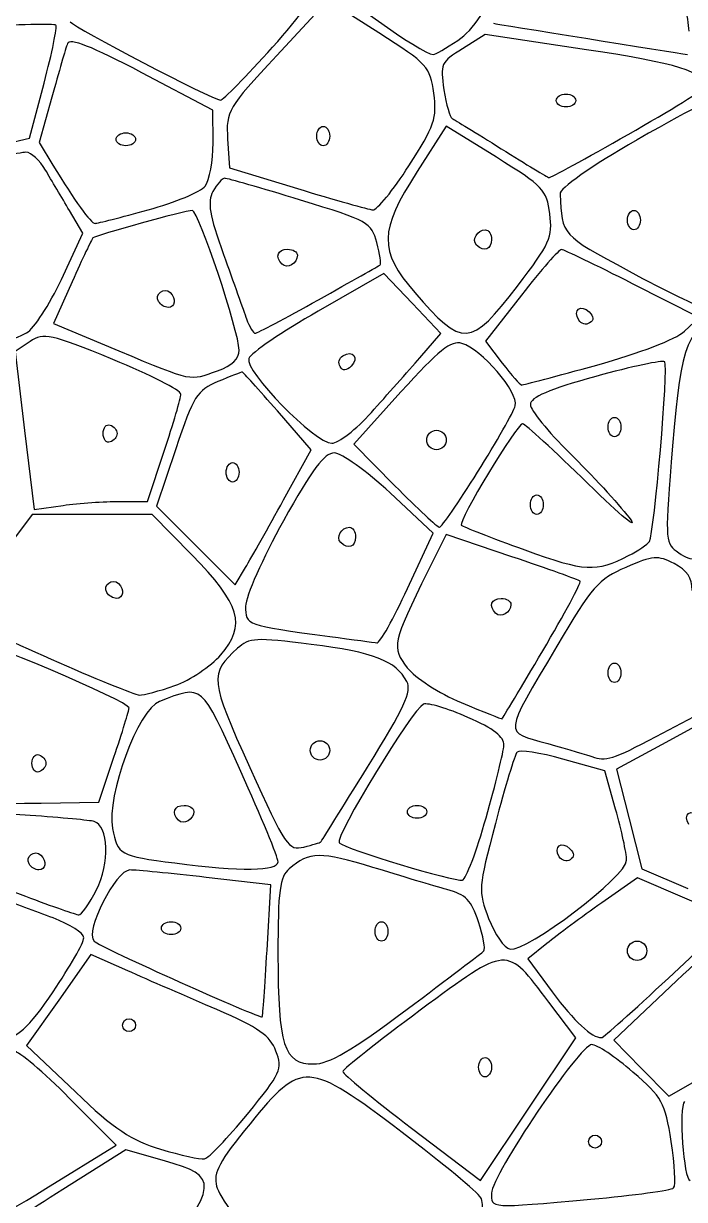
# Model space of a CAD drawing. Extents: x 1 to 601, y -4 to 449.
# Drawn here: x 242.1 to 318.7, y 215.2 to 351.6 of the extents above; entities that cross this region are included whole.
import ezdxf

# ---------------------------------------------------------------- set-up
doc = ezdxf.new("R2010")
doc.units = 0
doc.layers.get('0').update_dxf_attribs({"linetype": 'CONTINUOUS'})

msp = doc.modelspace()

# ---------------------------------------------------------------- linework, layer by layer
at = {"color": 7}
for points in [[(283.322708, 350.456843), (277.394445, 354.22107), (271.493948, 347.86005)], [(307.399928, 348.507233), (295.65681, 350.265428), (293.017223, 348.634073)], [(264.111863, 337.704878), (264.097763, 341.49903), (255.85074, 345.843863)], [(236.054018, 336.669533), (242.857065, 338.246805), (244.534485, 344.642445)], [(245.424863, 343.00572), (243.97713, 337.762418), (245.558348, 335.13072)], [(296.937383, 336.043133), (291.123803, 339.635993), (287.749883, 334.372335)], [(265.79721, 338.163195), (266.00097, 334.827353), (273.87597, 332.419935)], [(246.530663, 321.879878), (249.02856, 327.24903), (247.463153, 329.87403)], [(288.06549, 312.791535), (290.496247, 315.58404), (287.201085, 319.071608), (283.90593, 322.559175), (276.290183, 318.195653)], [(247.785555, 321.59979), (245.618625, 316.74903), (253.184798, 313.59015)], [(318.723113, 315.86013), (320.445248, 317.450587), (312.723113, 321.373868)], [(299.83515, 320.03445), (295.686285, 314.69487), (297.620145, 312.15945)], [(242.902192, 314.667082), (241.163385, 313.527772), (242.27214, 304.366425), (243.380887, 295.205085), (246.73311, 295.664557)], [(285.883613, 308.831513), (280.404195, 302.76315), (285.180915, 297.94359)], [(272.287185, 296.310803), (275.480242, 302.122583), (271.565632, 306.623303)], [(253.294058, 296.12403), (256.50279, 296.12403), (258.43938, 301.939087)], [(259.785, 302.23986), (257.546025, 295.563975), (262.104105, 291.005895), (266.662185, 286.447815), (267.878153, 288.473422)], [(286.644548, 286.03944), (289.594455, 292.45485), (284.626703, 297.10194)], [(261.637305, 289.93653), (257.044305, 294.62403), (250.10298, 294.62403), (243.161655, 294.62403), (238.902547, 288.965295)], [(298.72743, 289.71486), (291.101603, 292.28298), (288.991493, 288.016005)], [(315.44109, 268.853925), (320.582115, 271.583827), (320.108543, 277.666425)], [(325.561733, 267.917062), (321.240945, 270.714713), (316.0587, 267.887962), (310.876455, 265.061205), (312.32553, 259.291102), (313.774598, 253.521), (319.137788, 251.229727)], [(244.183312, 261.135472), (250.865655, 261.24903), (252.620812, 266.457622)], [(310.753455, 260.434267), (309.50097, 264.869497), (304.650472, 266.233762)], [(242.89902, 259.69368), (236.29707, 260.13885), (236.52402, 256.284225), (236.75097, 252.4296), (242.37597, 250.320645)], [(270.359475, 244.084905), (270.800835, 251.670788), (263.311523, 252.522405)], [(316.874595, 240.844088), (324.24822, 247.754017), (318.764152, 250.115617), (313.280092, 252.477217), (309.140527, 249.557887)], [(302.79603, 244.863322), (300.59109, 243.08808), (303.42051, 239.233635)], [(254.222362, 241.675785), (249.943755, 243.575137), (246.220237, 238.290082), (242.49672, 233.005035), (248.14983, 227.627032)], [(317.792183, 240.50937), (310.538723, 233.64471), (313.725885, 230.397225), (316.913055, 227.14974), (319.957012, 228.891338)], [(287.11356, 223.427362), (295.10115, 217.34604), (300.630143, 225.62025), (306.159143, 233.89446), (303.02478, 238.04589)], [(244.743547, 216.423465), (252.866887, 221.472893), (247.452697, 226.923465)], [(258.493275, 219.63732), (253.985587, 220.904692), (246.716317, 216.326865)]]:
    msp.add_lwpolyline(points, dxfattribs=at)
for points in [[(292.472573, 349.604767)], [(271.009658, 348.81153)], [(303.87597, 342.62403)], [(276.12597, 338.49903)], [(312.209168, 338.68653)], [(252.87597, 338.12403)], [(286.804043, 335.056515)], [(256.578135, 329.936993)], [(312.12597, 328.74903)], [(294.646358, 325.85364)], [(272.10558, 323.644418)], [(299.37879, 321.09486)], [(257.783003, 319.322205)], [(276.31938, 319.51392)], [(306.477668, 317.161695)], [(242.503673, 315.692378)], [(264.63522, 311.274698)], [(278.82339, 311.75688)], [(308.575793, 311.946855)], [(282.453285, 306.43653)], [(309.87597, 304.74903)], [(251.37597, 303.99903)], [(288.87597, 303.24903)], [(265.62597, 299.49903)], [(294.76581, 299.527522)], [(253.294057, 296.12403)], [(272.287185, 296.310803)], [(300.87597, 295.74903)], [(278.896358, 291.35364)], [(312.265912, 289.838707)], [(251.783003, 285.572205)], [(286.644548, 286.03944)], [(296.85558, 283.144417)], [(302.30802, 278.790953)], [(309.87597, 276.24903)], [(259.680667, 274.768327)], [(315.44109, 268.853925)], [(275.37597, 267.24903)], [(243.12597, 265.74903)], [(286.62597, 260.12403)], [(295.74963, 259.43643)], [(260.10558, 259.144417)], [(276.593295, 256.62249)], [(242.783003, 254.072205)], [(271.637002, 254.31153)], [(304.227667, 254.911695)], [(312.034447, 254.49903)], [(250.60155, 251.076165)], [(258.12597, 246.62403)], [(282.87597, 246.24903)], [(270.359475, 244.084905)], [(312.12597, 243.99903)], [(316.874595, 240.844088)], [(245.56347, 239.22354)], [(286.61034, 237.237315)], [(253.62597, 235.37403)], [(294.87597, 230.49903)], [(268.09227, 225.072405)], [(307.62597, 221.87403)], [(244.743547, 216.423465)], [(307.871902, 215.191823)]]:
    msp.add_lwpolyline(points, close=True, dxfattribs=at)
for points in [[(292.472573, 349.604767), (294.339398, 350.846693), (295.761668, 353.068087), (298.285073, 358.683112)], [(271.009658, 348.81153), (274.217723, 352.376505), (276.466545, 355.514355), (276.31545, 356.214878)], [(277.573013, 356.620417), (278.044605, 355.345575), (288.30696, 347.974905), (289.62597, 347.963685)], [(319.28367, 350.68653), (319.085655, 352.233405), (318.724965, 355.092292), (318.482137, 357.039607)], [(245.892285, 351.35772), (245.716485, 351.533513), (241.4916, 351.446708), (236.503643, 351.164813)], [(244.534485, 344.642445), (245.457068, 348.16005), (246.068078, 351.18192), (245.892285, 351.35772)], [(247.5522, 351.765008), (247.975463, 351.10053), (263.96472, 342.745358), (264.971295, 342.66267)], [(296.618805, 351.57738), (296.732467, 351.537255), (317.488358, 348.191767), (319.072335, 347.958262)], [(247.238153, 349.218863), (247.037093, 348.685455), (246.221115, 345.889545), (245.424863, 343.00572)], [(255.85074, 345.843863), (250.011008, 348.920438), (247.497008, 349.9056), (247.238153, 349.218863)], [(289.685363, 343.465808), (289.271963, 346.536675), (288.964478, 346.874528), (283.322708, 350.456843)], [(289.62597, 347.963685), (289.83222, 347.962185), (291.11319, 348.700417), (292.472573, 349.604767)], [(264.971295, 342.66267), (265.229978, 342.641445), (267.947243, 345.408405), (271.009658, 348.81153)], [(271.493948, 347.86005), (265.791368, 341.712398), (265.600275, 341.387138), (265.79721, 338.163195)], [(293.017223, 348.634073), (290.505398, 347.081678), (290.401275, 346.851383), (290.865938, 343.875878)], [(321.119558, 344.257958), (321.140558, 345.926333), (317.867963, 346.939935), (307.399928, 348.507233)], [(290.865938, 343.875878), (291.134505, 342.156113), (291.556005, 340.654778), (291.802605, 340.53957)], [(312.209168, 338.68653), (317.106353, 341.470905), (321.116033, 343.97805), (321.119558, 344.257958)], [(286.804043, 335.056515), (289.779615, 339.707355), (290.07519, 340.57002), (289.685363, 343.465808)], [(303.87597, 342.62403), (303.87597, 343.03653), (304.38222, 343.37403), (305.00097, 343.37403)], [(305.00097, 341.87403), (304.38222, 341.87403), (303.87597, 342.21153), (303.87597, 342.62403)], [(305.00097, 343.37403), (305.61972, 343.37403), (306.12597, 343.03653), (306.12597, 342.62403)], [(306.12597, 342.62403), (306.12597, 342.21153), (305.61972, 341.87403), (305.00097, 341.87403)], [(323.080538, 342.1896), (322.393493, 343.065052), (320.704755, 342.356745), (313.25097, 338.066775)], [(291.802605, 340.53957), (292.049205, 340.42437), (294.61347, 338.845493), (297.50097, 337.030958)], [(252.87597, 338.12403), (252.87597, 338.53653), (253.38222, 338.87403), (254.00097, 338.87403)], [(254.00097, 338.87403), (254.61972, 338.87403), (255.12597, 338.53653), (255.12597, 338.12403)], [(276.12597, 338.49903), (276.12597, 339.11778), (276.46347, 339.62403), (276.87597, 339.62403)], [(276.87597, 337.37403), (276.46347, 337.37403), (276.12597, 337.88028), (276.12597, 338.49903)], [(276.87597, 339.62403), (277.28847, 339.62403), (277.62597, 339.11778), (277.62597, 338.49903)], [(277.62597, 338.49903), (277.62597, 337.88028), (277.28847, 337.37403), (276.87597, 337.37403)], [(303.02808, 333.67791), (303.180488, 333.648285), (307.311983, 335.902155), (312.209168, 338.68653)], [(254.00097, 337.37403), (253.38222, 337.37403), (252.87597, 337.71153), (252.87597, 338.12403)], [(255.12597, 338.12403), (255.12597, 337.71153), (254.61972, 337.37403), (254.00097, 337.37403)], [(263.18847, 332.70534), (263.704095, 333.368303), (264.119625, 335.618092), (264.111863, 337.704878)], [(297.50097, 337.030958), (300.38847, 335.216415), (302.875673, 333.70755), (303.02808, 333.67791)], [(313.25097, 338.066775), (307.782045, 334.919183), (304.275495, 332.44299), (304.313468, 331.755465)], [(242.428665, 336.61929), (241.838895, 336.62154), (237.6981, 335.749305), (233.2269, 334.680195)], [(244.699358, 334.55679), (244.040243, 335.688555), (243.018435, 336.61668), (242.428665, 336.61929)], [(303.12879, 329.474655), (302.776238, 332.25129), (302.362193, 332.69055), (296.937383, 336.043133)], [(247.463153, 329.87403), (246.602175, 331.31778), (245.358473, 333.425017), (244.699358, 334.55679)], [(245.558348, 335.13072), (248.04474, 330.992505), (249.93723, 328.37403), (250.44171, 328.37403)], [(282.61965, 329.943278), (283.09743, 329.905178), (284.980403, 332.206148), (286.804043, 335.056515)], [(287.749883, 334.372335), (283.331108, 327.478597), (283.288125, 325.22892), (287.482088, 320.357145)], [(265.464855, 333.605955), (265.169993, 333.615855), (264.554198, 332.924175), (264.096413, 332.0688)], [(274.227113, 331.076535), (269.702738, 332.457773), (265.759718, 333.59601), (265.464855, 333.605955)], [(256.578128, 329.936993), (259.698195, 330.796627), (262.672845, 332.042385), (263.18847, 332.70534)], [(264.096413, 332.0688), (263.431118, 330.82569), (263.677598, 329.358143), (265.324575, 324.7563)], [(273.87597, 332.419935), (278.20722, 331.095855), (282.141878, 329.981363), (282.61965, 329.943278)], [(304.313468, 331.755465), (304.58028, 326.925457), (304.414545, 327.110288), (312.31347, 322.83375)], [(283.08237, 326.137373), (282.479475, 328.464), (282.110363, 328.669883), (274.227113, 331.076535)], [(261.706988, 329.87403), (260.924618, 329.87403), (250.482315, 326.98038), (250.182405, 326.68047)], [(250.44171, 328.37403), (250.69668, 328.37403), (253.458075, 329.077365), (256.578135, 329.936993)], [(267.12597, 313.6737), (267.12597, 315.818535), (262.42443, 329.87403), (261.706988, 329.87403)], [(299.37879, 321.09486), (303.13488, 326.012355), (303.47259, 326.766998), (303.12879, 329.474655)], [(312.12597, 328.74903), (312.12597, 329.36778), (312.46347, 329.87403), (312.87597, 329.87403)], [(312.87597, 327.62403), (312.46347, 327.62403), (312.12597, 328.13028), (312.12597, 328.74903)], [(312.87597, 329.87403), (313.28847, 329.87403), (313.62597, 329.36778), (313.62597, 328.74903)], [(313.62597, 328.74903), (313.62597, 328.13028), (313.28847, 327.62403), (312.87597, 327.62403)], [(294.646358, 325.85364), (294.04716, 326.452838), (294.7245, 327.62403), (295.670235, 327.62403)], [(295.670235, 327.62403), (296.05839, 327.62403), (296.37597, 327.11778), (296.37597, 326.49903)], [(250.182405, 326.68047), (250.055948, 326.554012), (248.977365, 324.267705), (247.785555, 321.59979)], [(283.481228, 323.556675), (283.607865, 323.64075), (283.428353, 324.802065), (283.08237, 326.137373)], [(296.37597, 326.49903), (296.37597, 325.339223), (295.491, 325.009005), (294.646358, 325.85364)], [(265.324575, 324.7563), (266.45784, 321.5898), (267.65592, 318.239655), (267.986955, 317.31153)], [(272.10558, 323.644418), (271.260945, 324.48906), (271.591163, 325.37403), (272.75097, 325.37403)], [(273.87597, 324.668295), (273.87597, 323.72256), (272.704778, 323.04522), (272.10558, 323.644418)], [(272.75097, 325.37403), (273.36972, 325.37403), (273.87597, 325.05645), (273.87597, 324.668295)], [(304.492493, 325.335585), (304.212825, 325.356735), (302.117025, 322.971218), (299.83515, 320.03445)], [(312.723113, 321.373868), (308.47593, 323.53167), (304.772153, 325.314443), (304.492493, 325.335585)], [(276.31938, 319.51392), (280.13175, 321.653363), (283.354583, 323.472607), (283.481228, 323.556675)], [(312.31347, 322.83375), (316.541595, 320.544615), (320.406968, 318.660968), (320.903183, 318.647857)], [(233.944643, 320.68653), (238.22484, 314.754555), (239.43354, 314.049292), (242.503673, 315.692378)], [(242.503673, 315.692378), (243.344678, 316.142468), (245.15682, 318.926843), (246.530663, 321.879878)], [(257.783003, 319.322205), (257.270693, 320.151128), (258.453803, 321.046193), (259.14636, 320.353642)], [(287.482088, 320.357145), (293.018693, 313.925745), (293.946833, 313.9833), (299.37879, 321.09486)], [(258.920235, 318.62403), (258.53208, 318.62403), (258.020325, 318.938213), (257.783003, 319.322205)], [(259.14636, 320.353642), (259.859453, 319.64055), (259.726553, 318.62403), (258.920235, 318.62403)], [(268.988318, 315.62403), (269.208023, 315.62403), (272.507003, 317.374485), (276.31938, 319.51392)], [(276.290183, 318.195653), (272.101522, 315.795713), (268.48179, 313.330095), (268.246335, 312.716505)], [(306.47769, 317.161695), (305.765033, 318.314805), (306.741203, 319.058798), (307.70382, 318.09618)], [(307.70382, 318.09618), (308.242455, 317.557545), (308.255393, 317.13804), (307.74312, 316.82145)], [(324.03006, 318.31452), (318.946177, 316.18473), (318.402368, 314.901173), (317.35833, 302.567265)], [(267.986955, 317.31153), (268.317998, 316.383405), (268.768605, 315.62403), (268.988318, 315.62403)], [(307.74312, 316.82145), (307.32318, 316.561913), (306.753728, 316.715025), (306.477668, 317.161695)], [(252.508485, 312.58572), (245.17542, 315.587625), (244.52289, 315.729007), (242.902192, 314.667082)], [(308.575793, 311.946855), (313.507913, 313.306635), (317.714963, 314.929073), (318.723113, 315.86013)], [(279.163635, 313.02231), (280.316745, 313.734968), (281.060738, 312.758798), (280.09812, 311.79618)], [(292.932, 314.459468), (291.673313, 314.812778), (290.279423, 313.699793), (285.883613, 308.831513)], [(299.120385, 307.22766), (299.525805, 308.778008), (295.21164, 313.81959), (292.932, 314.459468)], [(260.37597, 308.559592), (260.37597, 309.002588), (256.835602, 310.814347), (252.508485, 312.58572)], [(253.184798, 313.59015), (261.82287, 309.98376), (261.336938, 310.082018), (264.63522, 311.274698)], [(264.63522, 311.274698), (266.32449, 311.885543), (267.12597, 312.657503), (267.12597, 313.6737)], [(268.246335, 312.716505), (267.69687, 311.28462), (275.914433, 302.87403), (277.862925, 302.87403)], [(278.82339, 311.756858), (278.563852, 312.176798), (278.716965, 312.74625), (279.163635, 313.02231)], [(282.453285, 306.43653), (284.20308, 308.395905), (286.728578, 311.255655), (288.06549, 312.791535)], [(316.4394, 312.310597), (316.211722, 312.538275), (312.616807, 311.77857), (308.450707, 310.622363)], [(267.48009, 311.12403), (267.386077, 311.12403), (266.119988, 310.627162), (264.66657, 310.019887)], [(271.565632, 306.623303), (269.412593, 309.098708), (267.574102, 311.12403), (267.48009, 311.12403)], [(280.09812, 311.79618), (279.559485, 311.257545), (279.13998, 311.244608), (278.82339, 311.75688)], [(297.620145, 312.15945), (298.683765, 310.764968), (299.68824, 309.62403), (299.85231, 309.62403)], [(299.85231, 309.62403), (300.016373, 309.62403), (303.94194, 310.669297), (308.575793, 311.946855)], [(314.66289, 291.481515), (315.2526, 292.435687), (316.907782, 311.842215), (316.4394, 312.310597)], [(264.66657, 310.019887), (262.245968, 309.008497), (261.83589, 308.354933), (259.785, 302.23986)], [(308.450707, 310.622363), (303.025582, 309.116745), (300.87597, 308.191245), (300.87597, 307.361122)], [(258.43938, 301.939087), (259.504507, 305.137365), (260.37597, 308.116597), (260.37597, 308.559592)], [(294.76581, 299.527522), (296.973975, 303.048082), (298.93353, 306.513142), (299.120385, 307.22766)], [(300.87597, 307.361122), (300.87597, 306.723645), (302.92704, 304.18764), (305.433907, 301.725555)], [(277.862925, 302.87403), (278.637817, 302.87403), (280.703483, 304.477155), (282.453285, 306.43653)], [(309.87597, 304.74903), (309.87597, 305.36778), (310.21347, 305.87403), (310.62597, 305.87403)], [(310.62597, 305.87403), (311.03847, 305.87403), (311.37597, 305.36778), (311.37597, 304.74903)], [(251.37597, 303.99903), (251.37597, 304.686532), (251.738782, 305.128095), (252.18222, 304.980277)], [(252.18222, 304.980277), (252.625657, 304.832468), (252.98847, 304.390905), (252.98847, 303.99903)], [(288.87597, 303.24903), (288.87597, 303.86778), (289.38222, 304.37403), (290.00097, 304.37403)], [(290.00097, 304.37403), (290.61972, 304.37403), (291.12597, 303.86778), (291.12597, 303.24903)], [(299.980545, 305.12403), (299.319367, 305.12403), (292.463617, 293.786385), (292.875645, 293.374357)], [(307.547887, 298.18653), (303.65658, 302.002155), (300.25128, 305.12403), (299.980545, 305.12403)], [(310.62597, 303.62403), (310.21347, 303.62403), (309.87597, 304.13028), (309.87597, 304.74903)], [(311.37597, 304.74903), (311.37597, 304.13028), (311.03847, 303.62403), (310.62597, 303.62403)], [(252.18222, 303.017782), (251.738782, 302.869965), (251.37597, 303.311527), (251.37597, 303.99903)], [(252.98847, 303.99903), (252.98847, 303.607155), (252.625657, 303.165592), (252.18222, 303.017782)], [(290.00097, 302.12403), (289.38222, 302.12403), (288.87597, 302.63028), (288.87597, 303.24903)], [(291.12597, 303.24903), (291.12597, 302.63028), (290.61972, 302.12403), (290.00097, 302.12403)], [(278.148623, 301.74903), (277.008563, 301.74903), (275.565585, 299.81841), (272.262698, 293.87403)], [(284.626703, 297.10194), (281.894438, 299.657843), (278.9793, 301.74903), (278.148623, 301.74903)], [(305.433907, 301.725555), (307.940775, 299.263463), (311.03385, 295.89903), (312.30741, 294.24903)], [(317.35833, 302.567265), (316.461915, 291.977287), (316.48461, 291.332273), (317.78724, 290.379765)], [(265.62597, 299.49903), (265.62597, 300.11778), (265.96347, 300.62403), (266.37597, 300.62403)], [(266.37597, 300.62403), (266.78847, 300.62403), (267.12597, 300.11778), (267.12597, 299.49903)], [(266.37597, 298.37403), (265.96347, 298.37403), (265.62597, 298.88028), (265.62597, 299.49903)], [(267.12597, 299.49903), (267.12597, 298.88028), (266.78847, 298.37403), (266.37597, 298.37403)], [(290.354303, 293.125268), (290.57247, 293.12595), (292.557653, 296.006962), (294.76581, 299.527522)], [(285.180915, 297.94359), (287.808113, 295.292835), (290.136135, 293.124585), (290.354303, 293.125268)], [(312.30741, 294.24903), (313.580977, 292.59903), (311.439187, 294.370905), (307.547887, 298.18653)], [(246.73311, 295.664557), (248.576827, 295.91727), (251.529255, 296.12403), (253.294057, 296.12403)], [(267.878153, 288.473422), (268.546943, 289.58751), (270.531008, 293.114332), (272.287185, 296.310803)], [(300.87597, 295.74903), (300.87597, 296.36778), (301.21347, 296.87403), (301.62597, 296.87403)], [(301.62597, 296.87403), (302.03847, 296.87403), (302.37597, 296.36778), (302.37597, 295.74903)], [(301.62597, 294.62403), (301.21347, 294.62403), (300.87597, 295.13028), (300.87597, 295.74903)], [(302.37597, 295.74903), (302.37597, 295.13028), (302.03847, 294.62403), (301.62597, 294.62403)], [(272.262698, 293.87403), (269.856113, 289.54278), (267.884588, 285.086198), (267.881535, 283.970513)], [(292.875645, 293.374357), (293.053852, 293.19615), (296.361202, 291.905422), (300.225315, 290.50608)], [(278.896358, 291.35364), (278.29716, 291.952837), (278.9745, 293.12403), (279.920235, 293.12403)], [(280.62597, 291.99903), (280.62597, 290.839223), (279.741, 290.509005), (278.896358, 291.35364)], [(279.920235, 293.12403), (280.30839, 293.12403), (280.62597, 292.61778), (280.62597, 291.99903)], [(312.265912, 289.838707), (313.374127, 290.402272), (314.45277, 291.141533), (314.66289, 291.481515)], [(265.004955, 278.330827), (267.982455, 281.790802), (267.29397, 284.163473), (261.637305, 289.93653)], [(306.63519, 286.864807), (306.480128, 287.01987), (302.92164, 288.302392), (298.72743, 289.71486)], [(300.225315, 290.50608), (307.236555, 287.967037), (308.452777, 287.899627), (312.265912, 289.838707)], [(317.538, 288.91524), (315.659588, 289.886602), (315.09825, 289.842697), (311.945025, 288.47775)], [(317.78724, 290.379765), (319.463093, 289.154355), (319.778722, 289.14741), (323.663955, 290.250465)], [(288.991493, 288.016005), (284.880855, 279.703635), (284.770755, 279.190777), (286.59258, 276.841972)], [(311.945025, 288.47775), (308.783663, 287.109277), (307.999613, 286.21482), (303.948203, 279.35478)], [(319.630463, 285.79227), (319.627463, 287.266245), (319.04424, 288.136335), (317.538, 288.91524)], [(251.783003, 285.572205), (251.270693, 286.401128), (252.453803, 287.296192), (253.14636, 286.603642)], [(253.14636, 286.603642), (253.859453, 285.89055), (253.726553, 284.87403), (252.920235, 284.87403)], [(302.30802, 278.790953), (304.843028, 283.076512), (306.790253, 286.709745), (306.63519, 286.864807)], [(252.920235, 284.87403), (252.53208, 284.87403), (252.020325, 285.188212), (251.783003, 285.572205)], [(283.097805, 279.716603), (283.426065, 279.665678), (285.022103, 282.510967), (286.644548, 286.03944)], [(267.881535, 283.970513), (267.875535, 281.748758), (267.792368, 281.778667), (277.62597, 280.461937)], [(296.85558, 283.144417), (296.010945, 283.98906), (296.341163, 284.87403), (297.50097, 284.87403)], [(298.62597, 284.168295), (298.62597, 283.22256), (297.454778, 282.54522), (296.85558, 283.144417)], [(297.50097, 284.87403), (298.11972, 284.87403), (298.62597, 284.55645), (298.62597, 284.168295)], [(235.35822, 282.59178), (236.20332, 281.74668), (254.36799, 273.738825), (255.594172, 273.670807)], [(254.37597, 272.183137), (254.37597, 272.890042), (236.336535, 280.584592), (235.840995, 280.089052)], [(275.464643, 279.542145), (269.035538, 280.351222), (268.301408, 280.312785), (266.957678, 279.096727)], [(277.62597, 280.461937), (280.30722, 280.10292), (282.769545, 279.767513), (283.097805, 279.716603)], [(259.680668, 274.768327), (261.464475, 275.39769), (263.860403, 277.000815), (265.004955, 278.330827)], [(266.957678, 279.096727), (263.662433, 276.11457), (263.72319, 275.517495), (268.365518, 265.261852)], [(286.567395, 275.233477), (285.282008, 277.635255), (282.721545, 278.6289), (275.464643, 279.542145)], [(297.599948, 270.918907), (297.654398, 270.963008), (299.773013, 274.5054), (302.30802, 278.790953)], [(303.948203, 279.35478), (297.68319, 268.746555), (297.751883, 269.47803), (302.884658, 268.029705)], [(309.87597, 276.24903), (309.87597, 276.86778), (310.21347, 277.37403), (310.62597, 277.37403)], [(310.62597, 277.37403), (311.03847, 277.37403), (311.37597, 276.86778), (311.37597, 276.24903)], [(286.59258, 276.841972), (287.485433, 275.690857), (290.30508, 273.869227), (292.858463, 272.793907)], [(310.62597, 275.12403), (310.21347, 275.12403), (309.87597, 275.63028), (309.87597, 276.24903)], [(311.37597, 276.24903), (311.37597, 275.63028), (311.03847, 275.12403), (310.62597, 275.12403)], [(255.594172, 273.670807), (256.057935, 273.645082), (257.89686, 274.138965), (259.680667, 274.768327)], [(267.324502, 264.817455), (262.655505, 275.150422), (262.98693, 274.86474), (257.908545, 272.93394)], [(282.000143, 265.295977), (286.27986, 272.18271), (287.167035, 274.113045), (286.567395, 275.233477)], [(257.908545, 272.93394), (255.431018, 271.991985), (251.744467, 262.01775), (252.461385, 258.196252)], [(293.64237, 271.078837), (291.313898, 272.108602), (289.002788, 272.795347), (288.506573, 272.60493)], [(234.518175, 271.975845), (233.21082, 261.08946), (233.334165, 260.951115), (244.183312, 261.135472)], [(252.620812, 266.457622), (253.586152, 269.322345), (254.37597, 271.898827), (254.37597, 272.183137)], [(288.506573, 272.60493), (287.239065, 272.11854), (278.127495, 257.122478), (278.732107, 256.517857)], [(292.858463, 272.793907), (295.411838, 271.718595), (297.545505, 270.874845), (297.599948, 270.918907)], [(297.812333, 267.852773), (297.856958, 268.8021), (296.611163, 269.765902), (293.64237, 271.078837)], [(308.00097, 266.520053), (309.585473, 265.933567), (310.45512, 266.206373), (315.44109, 268.853925)], [(275.37597, 267.24903), (275.37597, 267.86778), (275.88222, 268.37403), (276.50097, 268.37403)], [(276.50097, 268.37403), (277.11972, 268.37403), (277.62597, 267.86778), (277.62597, 267.24903)], [(295.74963, 259.43643), (296.849115, 263.320845), (297.777338, 267.108195), (297.812333, 267.852773)], [(304.650472, 266.233762), (301.982692, 266.984115), (299.587762, 267.350752), (299.328397, 267.048532)], [(302.884658, 268.029705), (305.286128, 267.35208), (307.58847, 266.672737), (308.00097, 266.520053)], [(243.12597, 265.74903), (243.12597, 266.436532), (243.488782, 266.878095), (243.93222, 266.730277)], [(243.93222, 266.730277), (244.375657, 266.582468), (244.73847, 266.140905), (244.73847, 265.74903)], [(276.50097, 266.12403), (275.88222, 266.12403), (275.37597, 266.63028), (275.37597, 267.24903)], [(277.62597, 267.24903), (277.62597, 266.63028), (277.11972, 266.12403), (276.50097, 266.12403)], [(299.328397, 267.048532), (299.069032, 266.746305), (297.940725, 263.020005), (296.821042, 258.767865)], [(243.93222, 264.767782), (243.488782, 264.619965), (243.12597, 265.061527), (243.12597, 265.74903)], [(244.73847, 265.74903), (244.73847, 265.357155), (244.375657, 264.915592), (243.93222, 264.767782)], [(271.637002, 254.31153), (271.643003, 254.827155), (269.702437, 259.554817), (267.324502, 264.817455)], [(268.365518, 265.261852), (272.529503, 256.062945), (272.845582, 255.59697), (274.624433, 256.03482)], [(276.593295, 256.62249), (276.645795, 256.69209), (279.078848, 260.595157), (282.000143, 265.295977)], [(260.10558, 259.144417), (259.260945, 259.98906), (259.591163, 260.87403), (260.75097, 260.87403)], [(260.75097, 260.87403), (261.36972, 260.87403), (261.87597, 260.55645), (261.87597, 260.168295)], [(286.62597, 260.12403), (286.62597, 260.53653), (287.13222, 260.87403), (287.75097, 260.87403)], [(287.75097, 260.87403), (288.36972, 260.87403), (288.87597, 260.53653), (288.87597, 260.12403)], [(319.22769, 258.661695), (318.515033, 259.814805), (319.491203, 260.558797), (320.45382, 259.59618)], [(250.331828, 259.000733), (249.874853, 259.137007), (246.530093, 259.448835), (242.89902, 259.69368)], [(261.87597, 260.168295), (261.87597, 259.22256), (260.704778, 258.54522), (260.10558, 259.144417)], [(287.75097, 259.37403), (287.13222, 259.37403), (286.62597, 259.71153), (286.62597, 260.12403)], [(288.87597, 260.12403), (288.87597, 259.71153), (288.36972, 259.37403), (287.75097, 259.37403)], [(293.00076, 252.197677), (293.413148, 252.294578), (294.650138, 255.552015), (295.74963, 259.43643)], [(312.034447, 254.49903), (312.018773, 255.32403), (311.442315, 257.994885), (310.753455, 260.434267)], [(250.60155, 251.076165), (252.165382, 254.141535), (252.0171, 258.49815), (250.331828, 259.000733)], [(252.461385, 258.196252), (253.034902, 255.13917), (253.247385, 255.021277), (259.686622, 254.18757)], [(296.821042, 258.767865), (294.837983, 251.23692), (294.81783, 250.951417), (296.042925, 247.743547)], [(274.624433, 256.03482), (275.654835, 256.288447), (276.540825, 256.552897), (276.593295, 256.62249)], [(278.732107, 256.517857), (279.43239, 255.817582), (292.092803, 251.984332), (293.00076, 252.197677)], [(304.22769, 254.911695), (303.515032, 256.064805), (304.491202, 256.808797), (305.45382, 255.84618)], [(242.783003, 254.072205), (242.270692, 254.901127), (243.453802, 255.796192), (244.14636, 255.103642)], [(244.14636, 255.103642), (244.859452, 254.39055), (244.726553, 253.37403), (243.920235, 253.37403)], [(282.604845, 253.682602), (276.606728, 255.544432), (275.270655, 255.52179), (272.93847, 253.518787)], [(305.45382, 255.84618), (305.992455, 255.307545), (306.005392, 254.88804), (305.49312, 254.57145)], [(243.920235, 253.37403), (243.53208, 253.37403), (243.020325, 253.688212), (242.783003, 254.072205)], [(259.686622, 254.18757), (267.32751, 253.198275), (271.624425, 253.242847), (271.637002, 254.31153)], [(298.525785, 244.19436), (300.41565, 243.799432), (312.068858, 252.688732), (312.034447, 254.49903)], [(305.49312, 254.57145), (305.07318, 254.311912), (304.503727, 254.465025), (304.227667, 254.911695)], [(254.477295, 253.37403), (252.825878, 253.37403), (249.219758, 246.230242), (250.317195, 245.132805)], [(263.311523, 252.522405), (259.192395, 252.990803), (255.216997, 253.37403), (254.477295, 253.37403)], [(272.93847, 253.518787), (271.826333, 252.563632), (271.62597, 251.040765), (271.62597, 243.543082)], [(291.192188, 251.11698), (289.712018, 251.521485), (285.84771, 252.676012), (282.604845, 253.682602)], [(248.54823, 248.16786), (248.84922, 248.143785), (249.773212, 249.45249), (250.60155, 251.076165)], [(294.875963, 247.374052), (294.05307, 249.867435), (293.42337, 250.507245), (291.192188, 251.11698)], [(245.56347, 247.808542), (243.604095, 248.52825), (240.860482, 249.56967), (239.466555, 250.122795)], [(242.37597, 250.320645), (245.46972, 249.160718), (248.247232, 248.191965), (248.54823, 248.16786)], [(309.140527, 249.557887), (306.863775, 247.952265), (304.00875, 245.83971), (302.79603, 244.863322)], [(249.12597, 245.508435), (249.12597, 246.053783), (247.522845, 247.088828), (245.56347, 247.808542)], [(258.12597, 246.62403), (258.12597, 247.03653), (258.63222, 247.37403), (259.25097, 247.37403)], [(259.25097, 247.37403), (259.86972, 247.37403), (260.37597, 247.03653), (260.37597, 246.62403)], [(282.87597, 246.24903), (282.87597, 246.86778), (283.21347, 247.37403), (283.62597, 247.37403)], [(283.62597, 247.37403), (284.03847, 247.37403), (284.37597, 246.86778), (284.37597, 246.24903)], [(295.485533, 243.983595), (295.696178, 244.194232), (295.421858, 245.719942), (294.875963, 247.374052)], [(296.042925, 247.743547), (296.734643, 245.932305), (297.851933, 244.335172), (298.525785, 244.19436)], [(325.921343, 247.37403), (325.439708, 247.37403), (321.781583, 244.28493), (317.792183, 240.50937)], [(259.25097, 245.87403), (258.63222, 245.87403), (258.12597, 246.21153), (258.12597, 246.62403)], [(260.37597, 246.62403), (260.37597, 246.21153), (259.86972, 245.87403), (259.25097, 245.87403)], [(283.62597, 245.12403), (283.21347, 245.12403), (282.87597, 245.63028), (282.87597, 246.24903)], [(284.37597, 246.24903), (284.37597, 245.63028), (284.03847, 245.12403), (283.62597, 245.12403)], [(237.468697, 244.269667), (238.410075, 232.236), (240.136477, 231.159795), (245.56347, 239.22354)], [(245.56347, 239.22354), (247.522845, 242.13489), (249.12597, 244.963095), (249.12597, 245.508435)], [(250.317195, 245.132805), (251.014687, 244.435313), (269.604, 236.062095), (269.812162, 236.351648)], [(303.02478, 238.04589), (298.028415, 244.663522), (298.34631, 244.68348), (288.112943, 237.109635)], [(312.12597, 243.99903), (312.12597, 244.61778), (312.63222, 245.12403), (313.25097, 245.12403)], [(313.25097, 245.12403), (313.86972, 245.12403), (314.37597, 244.61778), (314.37597, 243.99903)], [(269.812162, 236.351648), (269.870437, 236.432707), (270.11673, 239.912678), (270.359475, 244.084905)], [(271.62597, 243.543082), (271.62597, 233.014417), (272.32143, 230.87403), (275.742435, 230.87403)], [(286.61034, 237.237315), (291.281055, 240.73713), (295.274888, 243.77295), (295.485533, 243.983595)], [(313.25097, 242.87403), (312.63222, 242.87403), (312.12597, 243.38028), (312.12597, 243.99903)], [(314.37597, 243.99903), (314.37597, 243.38028), (313.86972, 242.87403), (313.25097, 242.87403)], [(264.532312, 237.178313), (261.215078, 238.60728), (256.5756, 240.63114), (254.222362, 241.675785)], [(309.12597, 233.926897), (309.33222, 233.930648), (312.819097, 237.04362), (316.874595, 240.844088)], [(303.42051, 239.233635), (305.928157, 235.817543), (307.984582, 233.904825), (309.12597, 233.926897)], [(253.62597, 235.37403), (253.62597, 235.78653), (253.96347, 236.12403), (254.37597, 236.12403)], [(254.37597, 236.12403), (254.78847, 236.12403), (255.12597, 235.78653), (255.12597, 235.37403)], [(271.400557, 232.36299), (270.721275, 234.162622), (269.427773, 235.0695), (264.532312, 237.178313)], [(275.742435, 230.87403), (277.556078, 230.87403), (280.127265, 232.37949), (286.61034, 237.237315)], [(288.112943, 237.109635), (283.200405, 233.4738), (279.168668, 230.276205), (279.153518, 230.003857)], [(254.37597, 234.62403), (253.96347, 234.62403), (253.62597, 234.96153), (253.62597, 235.37403)], [(255.12597, 235.37403), (255.12597, 234.96153), (254.78847, 234.62403), (254.37597, 234.62403)], [(247.452697, 226.923465), (244.474897, 229.921275), (241.585485, 232.37403), (241.03179, 232.37403)], [(268.09227, 225.072405), (271.98432, 229.835962), (272.186355, 230.281185), (271.400557, 232.36299)], [(307.989997, 233.12403), (306.615937, 233.12403), (296.37597, 217.93692), (296.37597, 215.899035)], [(312.753735, 229.93653), (310.72794, 231.689655), (308.58426, 233.12403), (307.989997, 233.12403)], [(286.016167, 222.93102), (275.021737, 231.279735), (274.405837, 231.315345), (268.390147, 223.95024)], [(294.87597, 230.49903), (294.87597, 231.11778), (295.21347, 231.62403), (295.62597, 231.62403)], [(295.62597, 231.62403), (296.03847, 231.62403), (296.37597, 231.11778), (296.37597, 230.49903)], [(279.153518, 230.003857), (279.138368, 229.73151), (282.720383, 226.772085), (287.11356, 223.427362)], [(295.62597, 229.37403), (295.21347, 229.37403), (294.87597, 229.88028), (294.87597, 230.49903)], [(296.37597, 230.49903), (296.37597, 229.88028), (296.03847, 229.37403), (295.62597, 229.37403)], [(317.199435, 221.87403), (316.48998, 226.410263), (316.18104, 226.970535), (312.753735, 229.93653)], [(248.14983, 227.627032), (252.69387, 223.304123), (254.63163, 222.001852), (258.026955, 220.989113)], [(318.741593, 226.539653), (318.033375, 225.831435), (318.62934, 217.37403), (319.38747, 217.37403)], [(263.099025, 219.864113), (263.56545, 219.938288), (265.812412, 222.282053), (268.09227, 225.072405)], [(268.390147, 223.95024), (264.797085, 219.551205), (264.114045, 218.273648), (264.510547, 216.69384)], [(295.136377, 215.367338), (294.7869, 215.98371), (290.68281, 219.387368), (286.016167, 222.93102)], [(307.62597, 221.87403), (307.62597, 222.28653), (307.96347, 222.62403), (308.37597, 222.62403)], [(308.37597, 222.62403), (308.78847, 222.62403), (309.12597, 222.28653), (309.12597, 221.87403)], [(230.041365, 221.067765), (229.030147, 209.475353), (232.0374, 208.525388), (244.743547, 216.423465)], [(258.026955, 220.989113), (260.350162, 220.296165), (262.632592, 219.789915), (263.099025, 219.864113)], [(308.37597, 221.12403), (307.96347, 221.12403), (307.62597, 221.46153), (307.62597, 221.87403)], [(309.12597, 221.87403), (309.12597, 221.46153), (308.78847, 221.12403), (308.37597, 221.12403)], [(317.48142, 216.504323), (317.745667, 216.776415), (317.618775, 219.19278), (317.199435, 221.87403)], [(257.288992, 207.31764), (264.774982, 216.950348), (264.86259, 217.846545), (258.493275, 219.63732)], [(246.716317, 216.326865), (242.718225, 213.809055), (239.081107, 211.382197), (238.633837, 210.933855)], [(264.510547, 216.69384), (264.77523, 215.63928), (267.477802, 211.68561), (270.51627, 207.907898)], [(296.37597, 215.899035), (296.37597, 214.11021), (296.033182, 214.131293), (307.871902, 215.191823)], [(307.871902, 215.191823), (312.89289, 215.641613), (317.217172, 216.232238), (317.48142, 216.504323)], [(294.87093, 209.472338), (295.385775, 212.20089), (295.499512, 214.726868), (295.136377, 215.367338)]]:
    msp.add_open_spline(points, degree=3, dxfattribs=at)

doc.saveas('drawing.dxf')
